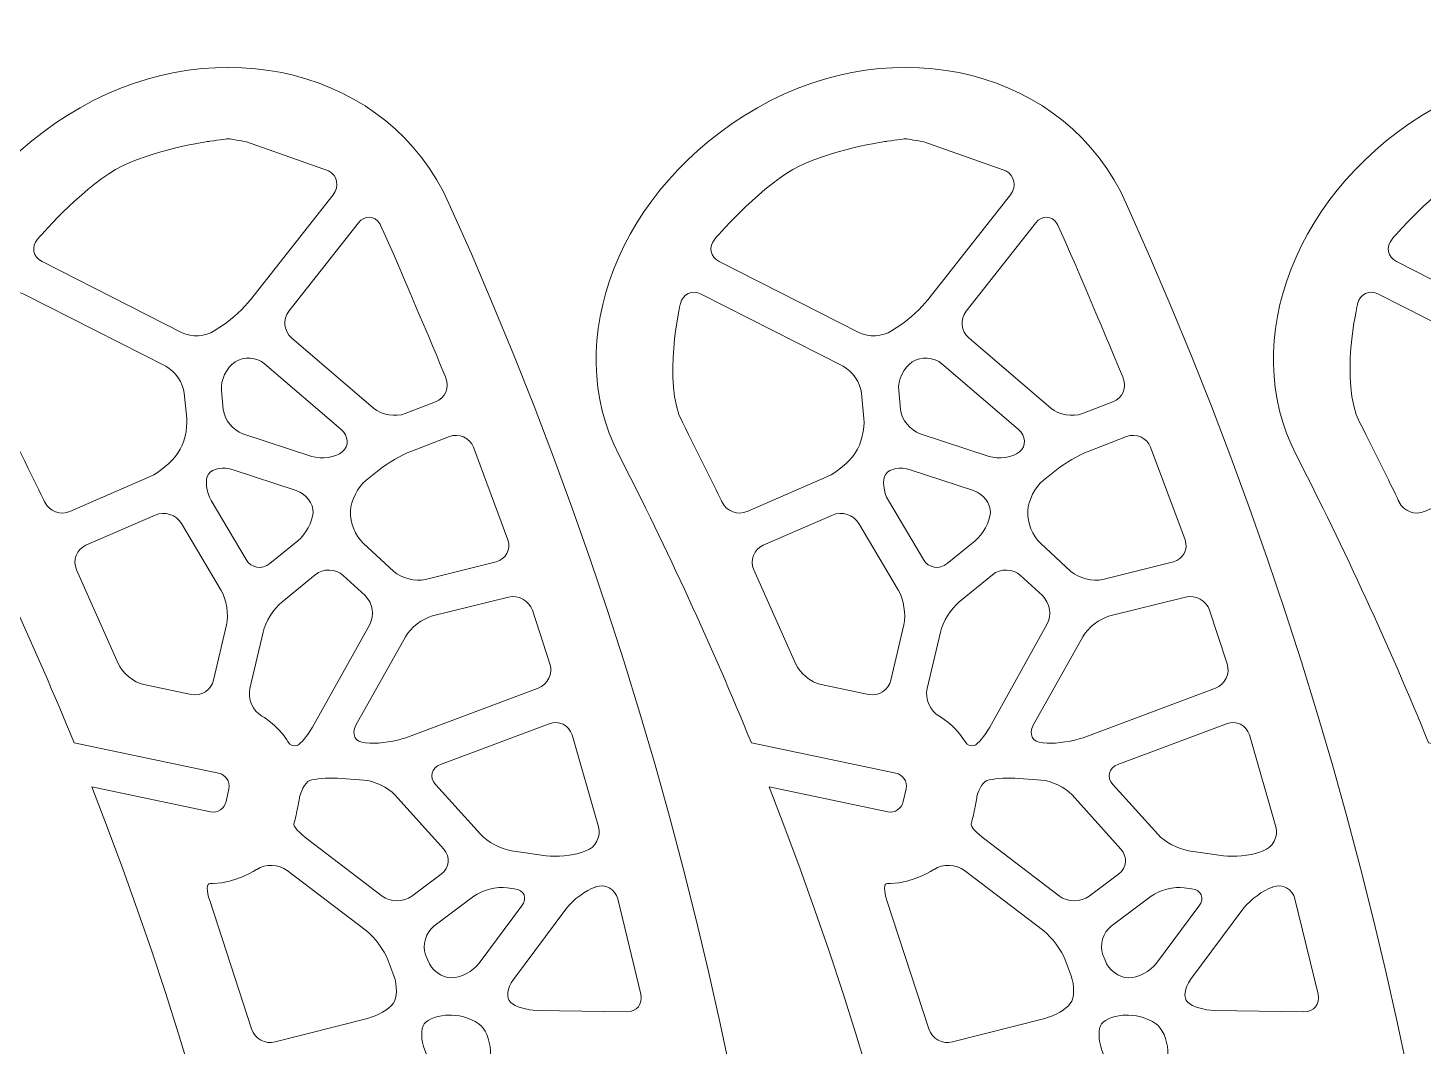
# Model space of a CAD drawing. Header units: inches. Extents: x 8 to 818, y -635 to -10.
# Drawn here: x 290.7 to 396.5, y -87 to -9.8 of the extents above; entities that cross this region are included whole.
import ezdxf

# ---------------------------------------------------------------- set-up
doc = ezdxf.new("R2010")
doc.units = ezdxf.units.IN
doc.header["$MEASUREMENT"] = 0
doc.layers.add('Calque 1', color=7, linetype='Continuous')

# ---------------------------------------------------------------- blocks, each defined once
blk = doc.blocks.new('block 5')
at = {"layer": 'Calque 1', "color": 179, "lineweight": 5, "true_color": 0x262425}
blk.add_open_spline([(550.89, -64), (550.89, -64), (561.84, -66.29), (561.84, -66.29), (562.38, -66.4), (562.73, -66.93), (562.62, -67.48), (562.62, -67.48), (562.41, -68.45), (562.41, -68.45), (562.3, -68.99), (561.77, -69.34), (561.23, -69.23), (561.23, -69.23), (552.23, -67.34), (552.23, -67.34), (604.22, -199.6), (546.04, -353.81), (414.19, -418.55), (414.19, -418.55), (419.09, -419.58), (419.09, -419.58), (419.63, -419.69), (419.98, -420.22), (419.86, -420.76), (419.86, -420.76), (419.66, -421.74), (419.66, -421.74), (419.55, -422.28), (419.02, -422.63), (418.48, -422.51), (418.48, -422.51), (409.74, -420.69), (409.74, -420.69), (406.95, -422), (404.12, -423.28), (401.26, -424.51), (397.33, -426.21), (395.39, -430.67), (396.87, -434.69), (396.87, -434.69), (396.93, -434.84), (396.93, -434.84), (398.46, -439), (403.08, -441.15), (407.23, -439.61), (574, -377.87), (652.86, -186.1), (579.31, -23.11), (574.8, -12.97), (561.9, -9.8), (551.35, -15.85), (551.35, -15.85), (551.35, -15.85), (551.35, -15.85), (540.78, -21.91), (536.4, -33.6), (540.85, -42.17), (544.54, -49.36), (547.89, -56.64), (550.89, -64)], degree=3, knots=[0, 0, 0, 0, 1, 1, 1, 2, 2, 2, 3, 3, 3, 4, 4, 4, 5, 5, 5, 6, 6, 6, 7, 7, 7, 8, 8, 8, 9, 9, 9, 10, 10, 10, 11, 11, 11, 12, 12, 12, 13, 13, 13, 14, 14, 14, 15, 15, 15, 16, 16, 16, 17, 17, 17, 18, 18, 18, 19, 19, 19, 20, 20, 20, 20], dxfattribs=at)
blk = doc.blocks.new('block 6')
at = {"layer": 'Calque 1', "color": 179, "lineweight": 5, "true_color": 0x262425}
blk.add_open_spline([(499.55, -64), (499.55, -64), (510.5, -66.29), (510.5, -66.29), (511.04, -66.4), (511.39, -66.93), (511.28, -67.48), (511.28, -67.48), (511.07, -68.45), (511.07, -68.45), (510.96, -68.99), (510.43, -69.34), (509.89, -69.23), (509.89, -69.23), (500.89, -67.34), (500.89, -67.34), (552.88, -199.6), (494.7, -353.81), (362.85, -418.55), (362.85, -418.55), (367.75, -419.58), (367.75, -419.58), (368.29, -419.69), (368.64, -420.22), (368.52, -420.76), (368.52, -420.76), (368.32, -421.74), (368.32, -421.74), (368.21, -422.28), (367.68, -422.63), (367.14, -422.51), (367.14, -422.51), (358.4, -420.69), (358.4, -420.69), (355.61, -422), (352.78, -423.28), (349.92, -424.51), (345.99, -426.21), (344.05, -430.67), (345.53, -434.69), (345.53, -434.69), (345.59, -434.84), (345.59, -434.84), (347.12, -439), (351.74, -441.15), (355.89, -439.61), (522.66, -377.87), (601.52, -186.1), (527.97, -23.11), (523.46, -12.97), (510.56, -9.8), (500.01, -15.85), (500.01, -15.85), (500.01, -15.85), (500.01, -15.85), (489.44, -21.91), (485.06, -33.6), (489.51, -42.17), (493.2, -49.36), (496.55, -56.64), (499.55, -64)], degree=3, knots=[0, 0, 0, 0, 1, 1, 1, 2, 2, 2, 3, 3, 3, 4, 4, 4, 5, 5, 5, 6, 6, 6, 7, 7, 7, 8, 8, 8, 9, 9, 9, 10, 10, 10, 11, 11, 11, 12, 12, 12, 13, 13, 13, 14, 14, 14, 15, 15, 15, 16, 16, 16, 17, 17, 17, 18, 18, 18, 19, 19, 19, 20, 20, 20, 20], dxfattribs=at)
blk = doc.blocks.new('block 7')
at = {"layer": 'Calque 1', "color": 179, "lineweight": 5, "true_color": 0x262425}
blk.add_open_spline([(448.21, -64), (448.21, -64), (459.16, -66.29), (459.16, -66.29), (459.7, -66.4), (460.05, -66.93), (459.94, -67.48), (459.94, -67.48), (459.73, -68.45), (459.73, -68.45), (459.62, -68.99), (459.09, -69.34), (458.55, -69.23), (458.55, -69.23), (449.55, -67.34), (449.55, -67.34), (501.54, -199.6), (443.36, -353.81), (311.51, -418.55), (311.51, -418.55), (316.41, -419.58), (316.41, -419.58), (316.95, -419.69), (317.3, -420.22), (317.18, -420.76), (317.18, -420.76), (316.98, -421.74), (316.98, -421.74), (316.87, -422.28), (316.34, -422.63), (315.8, -422.51), (315.8, -422.51), (307.06, -420.69), (307.06, -420.69), (304.27, -422), (301.44, -423.28), (298.59, -424.51), (294.65, -426.21), (292.71, -430.67), (294.19, -434.69), (294.19, -434.69), (294.25, -434.84), (294.25, -434.84), (295.78, -439), (300.4, -441.15), (304.55, -439.61), (471.32, -377.87), (550.18, -186.1), (476.63, -23.11), (472.12, -12.97), (459.22, -9.8), (448.67, -15.85), (448.67, -15.85), (448.67, -15.85), (448.67, -15.85), (438.1, -21.91), (433.72, -33.6), (438.17, -42.17), (441.86, -49.36), (445.21, -56.64), (448.21, -64)], degree=3, knots=[0, 0, 0, 0, 1, 1, 1, 2, 2, 2, 3, 3, 3, 4, 4, 4, 5, 5, 5, 6, 6, 6, 7, 7, 7, 8, 8, 8, 9, 9, 9, 10, 10, 10, 11, 11, 11, 12, 12, 12, 13, 13, 13, 14, 14, 14, 15, 15, 15, 16, 16, 16, 17, 17, 17, 18, 18, 18, 19, 19, 19, 20, 20, 20, 20], dxfattribs=at)
blk = doc.blocks.new('block 8')
at = {"layer": 'Calque 1', "color": 179, "lineweight": 5, "true_color": 0x262425}
for points, knots in [([(396.87, -64), (396.87, -64), (407.82, -66.29), (407.82, -66.29), (408.36, -66.4), (408.71, -66.93), (408.6, -67.48), (408.6, -67.48), (408.39, -68.45), (408.39, -68.45), (408.28, -68.99), (407.75, -69.34), (407.21, -69.23), (407.21, -69.23), (398.21, -67.34), (398.21, -67.34), (450.2, -199.6), (392.02, -353.81), (260.17, -418.55), (260.17, -418.55), (265.07, -419.58), (265.07, -419.58), (265.61, -419.69), (265.96, -420.22), (265.85, -420.76), (265.85, -420.76), (265.64, -421.74), (265.64, -421.74), (265.53, -422.28), (265, -422.63), (264.46, -422.51), (264.46, -422.51), (255.72, -420.69), (255.72, -420.69), (252.93, -422), (250.1, -423.28), (247.25, -424.51), (243.31, -426.21), (241.37, -430.67), (242.86, -434.69), (242.86, -434.69), (242.91, -434.84), (242.91, -434.84), (244.44, -439), (249.06, -441.15), (253.21, -439.61), (419.98, -377.87), (498.84, -186.1), (425.29, -23.11), (420.78, -12.97), (407.88, -9.8), (397.33, -15.85), (397.33, -15.85), (397.33, -15.85), (397.33, -15.85), (386.76, -21.91), (382.38, -33.6), (386.83, -42.17), (390.52, -49.36), (393.87, -56.64), (396.87, -64)], [0, 0, 0, 0, 1, 1, 1, 2, 2, 2, 3, 3, 3, 4, 4, 4, 5, 5, 5, 6, 6, 6, 7, 7, 7, 8, 8, 8, 9, 9, 9, 10, 10, 10, 11, 11, 11, 12, 12, 12, 13, 13, 13, 14, 14, 14, 15, 15, 15, 16, 16, 16, 17, 17, 17, 18, 18, 18, 19, 19, 19, 20, 20, 20, 20]), ([(408.56, -18.2), (408.56, -18.2), (409.18, -18.3), (409.95, -18.43), (409.95, -18.43), (416.17, -20.63), (416.17, -20.63), (416.84, -21.02), (417, -21.83), (416.52, -22.44), (416.52, -22.44), (410.25, -30.41), (410.25, -30.41), (409.77, -31.02), (408.85, -31.87), (408.2, -32.3), (408.2, -32.3), (407.49, -32.77), (407.49, -32.77), (406.85, -33.2), (405.75, -33.26), (405.06, -32.91), (405.06, -32.91), (394.44, -27.51), (394.44, -27.51), (393.75, -27.16), (393.6, -26.39), (394.1, -25.8), (394.1, -25.8), (397.25, -22.13), (400.02, -20.54), (402.7, -19.01), (407.16, -18.39), (407.16, -18.39), (407.93, -18.28), (408.56, -18.2), (408.56, -18.2)], [0, 0, 0, 0, 1, 1, 1, 2, 2, 2, 3, 3, 3, 4, 4, 4, 5, 5, 5, 6, 6, 6, 7, 7, 7, 8, 8, 8, 9, 9, 9, 10, 10, 10, 11, 11, 11, 12, 12, 12, 12]), ([(403.83, -35.45), (404.52, -35.8), (405.15, -36.72), (405.22, -37.5), (405.22, -37.5), (405.41, -39.41), (405.41, -39.41), (405.49, -40.18), (405.2, -41.34), (404.77, -41.99), (404.77, -41.99), (404.71, -42.07), (404.71, -42.07), (404.28, -42.71), (403.35, -43.49), (402.64, -43.81), (402.64, -43.81), (396.56, -46.46), (396.56, -46.46), (395.85, -46.77), (394.99, -46.46), (394.65, -45.76), (394.65, -45.76), (392.85, -42.05), (391.64, -39.69), (390.09, -36.7), (391.49, -30.71), (391.49, -30.71), (391.67, -29.95), (392.38, -29.62), (393.07, -29.98), (393.07, -29.98), (403.83, -35.45), (403.83, -35.45)], [0, 0, 0, 0, 1, 1, 1, 2, 2, 2, 3, 3, 3, 4, 4, 4, 5, 5, 5, 6, 6, 6, 7, 7, 7, 8, 8, 8, 9, 9, 9, 10, 10, 10, 11, 11, 11, 11])]:
    blk.add_open_spline(points, degree=3, knots=knots, dxfattribs=at)
blk = doc.blocks.new('block 9')
at = {"layer": 'Calque 1', "color": 179, "lineweight": 5, "true_color": 0x262425}
for points, knots in [([(345.53, -64), (345.53, -64), (356.48, -66.29), (356.48, -66.29), (357.02, -66.4), (357.37, -66.93), (357.26, -67.48), (357.26, -67.48), (357.05, -68.45), (357.05, -68.45), (356.94, -68.99), (356.41, -69.34), (355.87, -69.23), (355.87, -69.23), (346.87, -67.34), (346.87, -67.34), (398.86, -199.6), (340.68, -353.81), (208.83, -418.55), (208.83, -418.55), (213.73, -419.58), (213.73, -419.58), (214.27, -419.69), (214.62, -420.22), (214.51, -420.76), (214.51, -420.76), (214.3, -421.74), (214.3, -421.74), (214.19, -422.28), (213.66, -422.63), (213.12, -422.51), (213.12, -422.51), (204.38, -420.69), (204.38, -420.69), (201.59, -422), (198.77, -423.28), (195.91, -424.51), (191.97, -426.21), (190.03, -430.67), (191.52, -434.69), (191.52, -434.69), (191.57, -434.84), (191.57, -434.84), (193.11, -439), (197.72, -441.15), (201.87, -439.61), (368.64, -377.87), (447.5, -186.1), (373.95, -23.11), (369.44, -12.97), (356.54, -9.8), (345.99, -15.85), (345.99, -15.85), (345.99, -15.85), (345.99, -15.85), (335.42, -21.91), (331.04, -33.6), (335.49, -42.17), (339.18, -49.36), (342.53, -56.64), (345.53, -64)], [0, 0, 0, 0, 1, 1, 1, 2, 2, 2, 3, 3, 3, 4, 4, 4, 5, 5, 5, 6, 6, 6, 7, 7, 7, 8, 8, 8, 9, 9, 9, 10, 10, 10, 11, 11, 11, 12, 12, 12, 13, 13, 13, 14, 14, 14, 15, 15, 15, 16, 16, 16, 17, 17, 17, 18, 18, 18, 19, 19, 19, 20, 20, 20, 20]), ([(357.22, -18.2), (357.22, -18.2), (357.84, -18.3), (358.61, -18.43), (358.61, -18.43), (364.83, -20.63), (364.83, -20.63), (365.5, -21.02), (365.66, -21.83), (365.18, -22.44), (365.18, -22.44), (358.91, -30.41), (358.91, -30.41), (358.43, -31.02), (357.51, -31.87), (356.86, -32.3), (356.86, -32.3), (356.15, -32.77), (356.15, -32.77), (355.51, -33.2), (354.41, -33.26), (353.72, -32.91), (353.72, -32.91), (343.1, -27.51), (343.1, -27.51), (342.41, -27.16), (342.26, -26.39), (342.76, -25.8), (342.76, -25.8), (345.91, -22.13), (348.68, -20.54), (351.36, -19.01), (355.82, -18.39), (355.82, -18.39), (356.59, -18.28), (357.22, -18.2), (357.22, -18.2)], [0, 0, 0, 0, 1, 1, 1, 2, 2, 2, 3, 3, 3, 4, 4, 4, 5, 5, 5, 6, 6, 6, 7, 7, 7, 8, 8, 8, 9, 9, 9, 10, 10, 10, 11, 11, 11, 12, 12, 12, 12]), ([(367.09, -24.58), (367.57, -23.97), (368.3, -24), (368.72, -24.66), (368.72, -24.66), (368.72, -24.67), (369.01, -25.31), (370.82, -29.32), (373.72, -36.34), (373.72, -36.34), (374.01, -37.06), (373.66, -37.87), (372.94, -38.15), (372.94, -38.15), (370.63, -39.04), (370.63, -39.04), (369.9, -39.32), (368.83, -39.14), (368.24, -38.63), (368.24, -38.63), (362.02, -33.3), (362.02, -33.3), (361.43, -32.8), (361.34, -31.88), (361.82, -31.27), (361.82, -31.27), (367.09, -24.58), (367.09, -24.58)], [0, 0, 0, 0, 1, 1, 1, 2, 2, 2, 3, 3, 3, 4, 4, 4, 5, 5, 5, 6, 6, 6, 7, 7, 7, 8, 8, 8, 9, 9, 9, 9]), ([(352.49, -35.45), (353.18, -35.8), (353.81, -36.72), (353.88, -37.5), (353.88, -37.5), (354.07, -39.41), (354.07, -39.41), (354.15, -40.18), (353.86, -41.34), (353.43, -41.99), (353.43, -41.99), (353.37, -42.07), (353.37, -42.07), (352.94, -42.71), (352.01, -43.49), (351.3, -43.81), (351.3, -43.81), (345.22, -46.46), (345.22, -46.46), (344.51, -46.77), (343.65, -46.46), (343.32, -45.76), (343.32, -45.76), (341.51, -42.05), (340.3, -39.69), (338.75, -36.7), (340.15, -30.71), (340.15, -30.71), (340.33, -29.95), (341.04, -29.62), (341.73, -29.98), (341.73, -29.98), (352.49, -35.45), (352.49, -35.45)], [0, 0, 0, 0, 1, 1, 1, 2, 2, 2, 3, 3, 3, 4, 4, 4, 5, 5, 5, 6, 6, 6, 7, 7, 7, 8, 8, 8, 9, 9, 9, 10, 10, 10, 11, 11, 11, 11]), ([(365.76, -40.22), (366.35, -40.73), (366.39, -41.5), (365.86, -41.93), (365.33, -42.37), (364.29, -42.52), (363.55, -42.28), (363.55, -42.28), (358.32, -40.56), (358.32, -40.56), (357.58, -40.32), (356.92, -39.49), (356.84, -38.72), (356.84, -38.72), (356.7, -37.29), (356.7, -37.29), (356.62, -36.52), (357.09, -35.54), (357.73, -35.12), (358.37, -34.69), (359.38, -34.75), (359.97, -35.26), (359.97, -35.26), (365.76, -40.22), (365.76, -40.22)], [0, 0, 0, 0, 1, 1, 1, 2, 2, 2, 3, 3, 3, 4, 4, 4, 5, 5, 5, 6, 6, 6, 7, 7, 7, 8, 8, 8, 8]), ([(373.98, -40.78), (374.7, -40.5), (375.52, -40.86), (375.8, -41.59), (375.8, -41.59), (378.41, -48.6), (378.41, -48.6), (378.67, -49.33), (378.27, -50.08), (377.52, -50.27), (377.52, -50.27), (372.17, -51.61), (372.17, -51.61), (371.42, -51.8), (370.33, -51.52), (369.76, -51), (369.76, -51), (367.44, -48.86), (367.44, -48.86), (366.87, -48.33), (366.43, -47.27), (366.48, -46.49), (366.48, -46.49), (366.48, -46.41), (366.48, -46.41), (366.52, -45.64), (367.05, -44.6), (367.65, -44.11), (367.65, -44.11), (368.66, -43.3), (368.66, -43.3), (369.26, -42.81), (370.34, -42.18), (371.07, -41.9), (371.07, -41.9), (373.98, -40.78), (373.98, -40.78)], [0, 0, 0, 0, 1, 1, 1, 2, 2, 2, 3, 3, 3, 4, 4, 4, 5, 5, 5, 6, 6, 6, 7, 7, 7, 8, 8, 8, 9, 9, 9, 10, 10, 10, 11, 11, 11, 12, 12, 12, 12]), ([(362.37, -44.87), (363.11, -45.11), (363.68, -45.87), (363.65, -46.55), (363.61, -47.23), (363.09, -48.19), (362.49, -48.69), (362.49, -48.69), (360.38, -50.41), (360.38, -50.41), (359.78, -50.9), (358.96, -50.76), (358.57, -50.09), (358.57, -50.09), (355.92, -45.63), (355.92, -45.63), (355.53, -44.96), (355.44, -44.06), (355.72, -43.63), (356.01, -43.2), (356.85, -43.05), (357.58, -43.29), (357.58, -43.29), (362.37, -44.87), (362.37, -44.87)], [0, 0, 0, 0, 1, 1, 1, 2, 2, 2, 3, 3, 3, 4, 4, 4, 5, 5, 5, 6, 6, 6, 7, 7, 7, 8, 8, 8, 8]), ([(356.69, -52.45), (357.08, -53.12), (357.26, -54.29), (357.09, -55.04), (357.09, -55.04), (356.11, -59.24), (356.11, -59.24), (355.94, -60), (355.17, -60.49), (354.41, -60.33), (354.41, -60.33), (350.82, -59.58), (350.82, -59.58), (350.06, -59.42), (349.18, -58.71), (348.88, -57.99), (348.88, -57.99), (345.72, -50.87), (345.72, -50.87), (345.4, -50.16), (345.72, -49.33), (346.43, -49.02), (346.43, -49.02), (351.67, -46.73), (351.67, -46.73), (352.38, -46.41), (353.28, -46.71), (353.68, -47.37), (353.68, -47.37), (356.69, -52.45), (356.69, -52.45)], [0, 0, 0, 0, 1, 1, 1, 2, 2, 2, 3, 3, 3, 4, 4, 4, 5, 5, 5, 6, 6, 6, 7, 7, 7, 8, 8, 8, 9, 9, 9, 10, 10, 10, 10]), ([(367.59, -52.83), (368.16, -53.36), (368.32, -54.34), (367.94, -55.02), (367.94, -55.02), (363.6, -62.8), (363.6, -62.8), (363.22, -63.47), (362.7, -64.1), (362.45, -64.2), (362.2, -64.29), (361.89, -64.18), (361.77, -63.96), (361.77, -63.96), (361.77, -63.96), (361.64, -63.76), (360.89, -62.61), (359.76, -61.97), (359.76, -61.97), (359.09, -61.58), (358.68, -60.65), (358.86, -59.89), (358.86, -59.89), (359.86, -55.6), (359.86, -55.6), (360.03, -54.84), (360.67, -53.82), (361.27, -53.33), (361.27, -53.33), (363.81, -51.25), (363.81, -51.25), (364.41, -50.76), (365.37, -50.79), (365.94, -51.31), (365.94, -51.31), (367.59, -52.83), (367.59, -52.83)], [0, 0, 0, 0, 1, 1, 1, 2, 2, 2, 3, 3, 3, 4, 4, 4, 5, 5, 5, 6, 6, 6, 7, 7, 7, 8, 8, 8, 9, 9, 9, 10, 10, 10, 11, 11, 11, 12, 12, 12, 12]), ([(378.45, -52.95), (379.2, -52.76), (380.02, -53.21), (380.27, -53.94), (380.27, -53.94), (381.6, -58.01), (381.6, -58.01), (381.84, -58.75), (381.44, -59.58), (380.71, -59.85), (380.71, -59.85), (370.68, -63.61), (370.68, -63.61), (369.95, -63.88), (368.72, -64.07), (367.95, -64.02), (367.95, -64.02), (367.62, -64), (367.62, -64), (366.84, -63.95), (366.52, -63.35), (366.9, -62.67), (366.9, -62.67), (370.65, -55.96), (370.65, -55.96), (371.03, -55.28), (371.95, -54.57), (372.71, -54.38), (372.71, -54.38), (378.45, -52.95), (378.45, -52.95)], [0, 0, 0, 0, 1, 1, 1, 2, 2, 2, 3, 3, 3, 4, 4, 4, 5, 5, 5, 6, 6, 6, 7, 7, 7, 8, 8, 8, 9, 9, 9, 10, 10, 10, 10]), ([(381.55, -62.55), (382.28, -62.27), (383.06, -62.66), (383.28, -63.4), (383.28, -63.4), (385.29, -70.37), (385.29, -70.37), (385.49, -71.11), (385.07, -71.93), (384.33, -72.19), (384.33, -72.19), (384.04, -72.29), (384.04, -72.29), (383.31, -72.55), (382.08, -72.67), (381.31, -72.56), (381.31, -72.56), (378.68, -72.18), (378.68, -72.18), (377.91, -72.07), (376.86, -71.51), (376.34, -70.93), (376.34, -70.93), (372.95, -67.18), (372.95, -67.18), (372.43, -66.6), (372.6, -65.91), (373.32, -65.63), (373.32, -65.63), (381.55, -62.55), (381.55, -62.55)], [0, 0, 0, 0, 1, 1, 1, 2, 2, 2, 3, 3, 3, 4, 4, 4, 5, 5, 5, 6, 6, 6, 7, 7, 7, 8, 8, 8, 9, 9, 9, 10, 10, 10, 10]), ([(367.49, -66.82), (368.27, -66.87), (369.33, -67.38), (369.85, -67.95), (369.85, -67.95), (373.55, -72.06), (373.55, -72.06), (374.07, -72.63), (373.99, -73.48), (373.37, -73.95), (373.37, -73.95), (371.13, -75.63), (371.13, -75.63), (370.51, -76.09), (369.49, -76.09), (368.88, -75.62), (368.88, -75.62), (363.22, -71.3), (363.22, -71.3), (362.6, -70.83), (362.14, -70.31), (362.19, -70.15), (362.24, -69.99), (362.4, -69.34), (362.45, -69.07), (362.51, -68.8), (362.59, -68.36), (362.63, -68.1), (362.67, -67.83), (363, -67), (363.39, -66.86), (363.78, -66.72), (364.73, -66.64), (365.5, -66.69), (365.5, -66.69), (367.49, -66.82), (367.49, -66.82)], [0, 0, 0, 0, 1, 1, 1, 2, 2, 2, 3, 3, 3, 4, 4, 4, 5, 5, 5, 6, 6, 6, 7, 7, 7, 8, 8, 8, 9, 9, 9, 10, 10, 10, 11, 11, 11, 12, 12, 12, 12]), ([(367.69, -78.26), (368.31, -78.74), (369.04, -79.72), (369.31, -80.44), (369.31, -80.44), (369.77, -81.67), (369.77, -81.67), (370.05, -82.39), (370.02, -83.34), (369.71, -83.77), (369.39, -84.19), (368.53, -84.7), (367.77, -84.89), (367.77, -84.89), (360.78, -86.68), (360.78, -86.68), (360.02, -86.87), (359.22, -86.43), (358.99, -85.69), (358.99, -85.69), (355.81, -75.96), (355.81, -75.96), (355.56, -75.22), (355.57, -74.64), (355.84, -74.66), (355.84, -74.66), (355.84, -74.66), (356.08, -74.66), (357.76, -74.66), (359.38, -73.59), (359.38, -73.59), (360.03, -73.17), (361.07, -73.2), (361.68, -73.67), (361.68, -73.67), (367.69, -78.26), (367.69, -78.26)], [0, 0, 0, 0, 1, 1, 1, 2, 2, 2, 3, 3, 3, 4, 4, 4, 5, 5, 5, 6, 6, 6, 7, 7, 7, 8, 8, 8, 9, 9, 9, 10, 10, 10, 11, 11, 11, 12, 12, 12, 12]), ([(378.9, -75.06), (379.67, -75.17), (379.92, -75.77), (379.45, -76.39), (379.45, -76.39), (376.24, -80.7), (376.24, -80.7), (375.78, -81.32), (374.82, -81.82), (374.12, -81.82), (373.41, -81.81), (372.61, -81.21), (372.34, -80.48), (372.34, -80.48), (372.18, -80.06), (372.18, -80.06), (371.91, -79.33), (372.19, -78.36), (372.81, -77.89), (372.81, -77.89), (375.83, -75.63), (375.83, -75.63), (376.45, -75.17), (377.59, -74.87), (378.35, -74.98), (378.35, -74.98), (378.9, -75.06), (378.9, -75.06)], [0, 0, 0, 0, 1, 1, 1, 2, 2, 2, 3, 3, 3, 4, 4, 4, 5, 5, 5, 6, 6, 6, 7, 7, 7, 8, 8, 8, 9, 9, 9, 9]), ([(385.06, -74.92), (385.79, -74.67), (386.55, -75.08), (386.74, -75.83), (386.74, -75.83), (388.49, -83.05), (388.49, -83.05), (388.67, -83.81), (388.18, -84.41), (387.4, -84.4), (387.4, -84.4), (380.64, -84.29), (380.64, -84.29), (379.86, -84.27), (378.95, -84), (378.61, -83.67), (378.26, -83.35), (378.36, -82.58), (378.83, -81.95), (378.83, -81.95), (382.87, -76.52), (382.87, -76.52), (383.34, -75.9), (384.32, -75.18), (385.05, -74.93), (385.05, -74.93), (385.06, -74.92), (385.06, -74.92)], [0, 0, 0, 0, 1, 1, 1, 2, 2, 2, 3, 3, 3, 4, 4, 4, 5, 5, 5, 6, 6, 6, 7, 7, 7, 8, 8, 8, 9, 9, 9, 9]), ([(374.12, -84.64), (374.9, -84.65), (375.91, -85.01), (376.37, -85.44), (376.82, -85.87), (377.15, -86.86), (377.09, -87.63), (377.09, -87.63), (376.67, -92.9), (376.67, -92.9), (376.61, -93.68), (376.21, -94.33), (375.77, -94.35), (375.34, -94.38), (374.74, -93.81), (374.45, -93.09), (374.45, -93.09), (372.11, -87.29), (372.11, -87.29), (371.82, -86.57), (371.81, -85.67), (372.08, -85.3), (372.35, -84.93), (373.21, -84.63), (373.98, -84.64), (373.98, -84.64), (374.12, -84.64), (374.12, -84.64)], [0, 0, 0, 0, 1, 1, 1, 2, 2, 2, 3, 3, 3, 4, 4, 4, 5, 5, 5, 6, 6, 6, 7, 7, 7, 8, 8, 8, 9, 9, 9, 9])]:
    blk.add_open_spline(points, degree=3, knots=knots, dxfattribs=at)
blk = doc.blocks.new('block 10')
at = {"layer": 'Calque 1', "color": 179, "lineweight": 5, "true_color": 0x262425}
for points, knots in [([(294.19, -64), (294.19, -64), (305.14, -66.29), (305.14, -66.29), (305.68, -66.4), (306.03, -66.93), (305.92, -67.48), (305.92, -67.48), (305.71, -68.45), (305.71, -68.45), (305.6, -68.99), (305.07, -69.34), (304.53, -69.23), (304.53, -69.23), (295.53, -67.34), (295.53, -67.34), (347.52, -199.6), (289.34, -353.81), (157.49, -418.55), (157.49, -418.55), (162.39, -419.58), (162.39, -419.58), (162.93, -419.69), (163.28, -420.22), (163.17, -420.76), (163.17, -420.76), (162.96, -421.74), (162.96, -421.74), (162.85, -422.28), (162.32, -422.63), (161.78, -422.51), (161.78, -422.51), (153.04, -420.69), (153.04, -420.69), (150.25, -422), (147.43, -423.28), (144.57, -424.51), (140.63, -426.21), (138.69, -430.67), (140.18, -434.69), (140.18, -434.69), (140.23, -434.84), (140.23, -434.84), (141.77, -439), (146.38, -441.15), (150.53, -439.61), (317.3, -377.87), (396.16, -186.1), (322.61, -23.11), (318.1, -12.97), (305.2, -9.8), (294.65, -15.85), (294.65, -15.85), (294.65, -15.85), (294.65, -15.85), (284.08, -21.91), (279.7, -33.6), (284.15, -42.17), (287.85, -49.36), (291.19, -56.64), (294.19, -64)], [0, 0, 0, 0, 1, 1, 1, 2, 2, 2, 3, 3, 3, 4, 4, 4, 5, 5, 5, 6, 6, 6, 7, 7, 7, 8, 8, 8, 9, 9, 9, 10, 10, 10, 11, 11, 11, 12, 12, 12, 13, 13, 13, 14, 14, 14, 15, 15, 15, 16, 16, 16, 17, 17, 17, 18, 18, 18, 19, 19, 19, 20, 20, 20, 20]), ([(305.88, -18.2), (305.88, -18.2), (306.5, -18.3), (307.27, -18.43), (307.27, -18.43), (313.49, -20.63), (313.49, -20.63), (314.16, -21.02), (314.32, -21.83), (313.84, -22.44), (313.84, -22.44), (307.57, -30.41), (307.57, -30.41), (307.09, -31.02), (306.17, -31.87), (305.52, -32.3), (305.52, -32.3), (304.81, -32.77), (304.81, -32.77), (304.17, -33.2), (303.07, -33.26), (302.38, -32.91), (302.38, -32.91), (291.76, -27.51), (291.76, -27.51), (291.07, -27.16), (290.92, -26.39), (291.43, -25.8), (291.43, -25.8), (294.57, -22.13), (297.34, -20.54), (300.02, -19.01), (304.48, -18.39), (304.48, -18.39), (305.25, -18.28), (305.88, -18.2), (305.88, -18.2)], [0, 0, 0, 0, 1, 1, 1, 2, 2, 2, 3, 3, 3, 4, 4, 4, 5, 5, 5, 6, 6, 6, 7, 7, 7, 8, 8, 8, 9, 9, 9, 10, 10, 10, 11, 11, 11, 12, 12, 12, 12]), ([(315.75, -24.58), (316.23, -23.97), (316.96, -24), (317.38, -24.66), (317.38, -24.66), (317.38, -24.67), (317.67, -25.31), (319.48, -29.32), (322.38, -36.34), (322.38, -36.34), (322.67, -37.06), (322.32, -37.87), (321.6, -38.15), (321.6, -38.15), (319.29, -39.04), (319.29, -39.04), (318.56, -39.32), (317.49, -39.14), (316.9, -38.63), (316.9, -38.63), (310.68, -33.3), (310.68, -33.3), (310.09, -32.8), (310, -31.88), (310.48, -31.27), (310.48, -31.27), (315.75, -24.58), (315.75, -24.58)], [0, 0, 0, 0, 1, 1, 1, 2, 2, 2, 3, 3, 3, 4, 4, 4, 5, 5, 5, 6, 6, 6, 7, 7, 7, 8, 8, 8, 9, 9, 9, 9]), ([(301.15, -35.45), (301.84, -35.8), (302.47, -36.72), (302.54, -37.5), (302.54, -37.5), (302.73, -39.41), (302.73, -39.41), (302.81, -40.18), (302.52, -41.34), (302.09, -41.99), (302.09, -41.99), (302.04, -42.07), (302.04, -42.07), (301.6, -42.71), (300.67, -43.49), (299.96, -43.81), (299.96, -43.81), (293.88, -46.46), (293.88, -46.46), (293.17, -46.77), (292.31, -46.46), (291.98, -45.76), (291.98, -45.76), (290.17, -42.05), (288.96, -39.69), (287.41, -36.7), (288.81, -30.71), (288.81, -30.71), (288.99, -29.95), (289.7, -29.62), (290.39, -29.98), (290.39, -29.98), (301.15, -35.45), (301.15, -35.45)], [0, 0, 0, 0, 1, 1, 1, 2, 2, 2, 3, 3, 3, 4, 4, 4, 5, 5, 5, 6, 6, 6, 7, 7, 7, 8, 8, 8, 9, 9, 9, 10, 10, 10, 11, 11, 11, 11]), ([(314.42, -40.22), (315.01, -40.73), (315.06, -41.5), (314.52, -41.93), (313.99, -42.37), (312.95, -42.52), (312.21, -42.28), (312.21, -42.28), (306.98, -40.56), (306.98, -40.56), (306.24, -40.32), (305.58, -39.49), (305.5, -38.72), (305.5, -38.72), (305.36, -37.29), (305.36, -37.29), (305.28, -36.52), (305.75, -35.54), (306.39, -35.12), (307.03, -34.69), (308.04, -34.75), (308.63, -35.26), (308.63, -35.26), (314.42, -40.22), (314.42, -40.22)], [0, 0, 0, 0, 1, 1, 1, 2, 2, 2, 3, 3, 3, 4, 4, 4, 5, 5, 5, 6, 6, 6, 7, 7, 7, 8, 8, 8, 8]), ([(322.64, -40.78), (323.36, -40.5), (324.18, -40.86), (324.46, -41.59), (324.46, -41.59), (327.07, -48.6), (327.07, -48.6), (327.33, -49.33), (326.93, -50.08), (326.18, -50.27), (326.18, -50.27), (320.83, -51.61), (320.83, -51.61), (320.08, -51.8), (318.99, -51.52), (318.42, -51), (318.42, -51), (316.1, -48.86), (316.1, -48.86), (315.53, -48.33), (315.09, -47.27), (315.14, -46.49), (315.14, -46.49), (315.14, -46.41), (315.14, -46.41), (315.18, -45.64), (315.71, -44.6), (316.31, -44.11), (316.31, -44.11), (317.32, -43.3), (317.32, -43.3), (317.92, -42.81), (319, -42.18), (319.73, -41.9), (319.73, -41.9), (322.64, -40.78), (322.64, -40.78)], [0, 0, 0, 0, 1, 1, 1, 2, 2, 2, 3, 3, 3, 4, 4, 4, 5, 5, 5, 6, 6, 6, 7, 7, 7, 8, 8, 8, 9, 9, 9, 10, 10, 10, 11, 11, 11, 12, 12, 12, 12]), ([(311.03, -44.87), (311.77, -45.11), (312.34, -45.87), (312.31, -46.55), (312.27, -47.23), (311.75, -48.19), (311.15, -48.69), (311.15, -48.69), (309.04, -50.41), (309.04, -50.41), (308.44, -50.9), (307.62, -50.76), (307.23, -50.09), (307.23, -50.09), (304.58, -45.63), (304.58, -45.63), (304.19, -44.96), (304.1, -44.06), (304.38, -43.63), (304.67, -43.2), (305.51, -43.05), (306.24, -43.29), (306.24, -43.29), (311.03, -44.87), (311.03, -44.87)], [0, 0, 0, 0, 1, 1, 1, 2, 2, 2, 3, 3, 3, 4, 4, 4, 5, 5, 5, 6, 6, 6, 7, 7, 7, 8, 8, 8, 8]), ([(305.35, -52.45), (305.74, -53.12), (305.92, -54.29), (305.75, -55.04), (305.75, -55.04), (304.77, -59.24), (304.77, -59.24), (304.6, -60), (303.83, -60.49), (303.07, -60.33), (303.07, -60.33), (299.48, -59.58), (299.48, -59.58), (298.72, -59.42), (297.84, -58.71), (297.54, -57.99), (297.54, -57.99), (294.38, -50.87), (294.38, -50.87), (294.06, -50.16), (294.38, -49.33), (295.09, -49.02), (295.09, -49.02), (300.33, -46.73), (300.33, -46.73), (301.04, -46.41), (301.94, -46.71), (302.34, -47.37), (302.34, -47.37), (305.35, -52.45), (305.35, -52.45)], [0, 0, 0, 0, 1, 1, 1, 2, 2, 2, 3, 3, 3, 4, 4, 4, 5, 5, 5, 6, 6, 6, 7, 7, 7, 8, 8, 8, 9, 9, 9, 10, 10, 10, 10]), ([(316.25, -52.83), (316.82, -53.36), (316.98, -54.34), (316.6, -55.02), (316.6, -55.02), (312.26, -62.8), (312.26, -62.8), (311.88, -63.47), (311.36, -64.1), (311.11, -64.2), (310.86, -64.29), (310.55, -64.18), (310.43, -63.96), (310.43, -63.96), (310.43, -63.96), (310.31, -63.76), (309.55, -62.61), (308.43, -61.97), (308.43, -61.97), (307.75, -61.58), (307.34, -60.65), (307.52, -59.89), (307.52, -59.89), (308.52, -55.6), (308.52, -55.6), (308.69, -54.84), (309.33, -53.82), (309.93, -53.33), (309.93, -53.33), (312.47, -51.25), (312.47, -51.25), (313.07, -50.76), (314.03, -50.79), (314.6, -51.31), (314.6, -51.31), (316.25, -52.83), (316.25, -52.83)], [0, 0, 0, 0, 1, 1, 1, 2, 2, 2, 3, 3, 3, 4, 4, 4, 5, 5, 5, 6, 6, 6, 7, 7, 7, 8, 8, 8, 9, 9, 9, 10, 10, 10, 11, 11, 11, 12, 12, 12, 12]), ([(327.11, -52.95), (327.86, -52.76), (328.68, -53.21), (328.93, -53.94), (328.93, -53.94), (330.26, -58.01), (330.26, -58.01), (330.5, -58.75), (330.1, -59.58), (329.37, -59.85), (329.37, -59.85), (319.34, -63.61), (319.34, -63.61), (318.61, -63.88), (317.38, -64.07), (316.61, -64.02), (316.61, -64.02), (316.28, -64), (316.28, -64), (315.5, -63.95), (315.18, -63.35), (315.56, -62.67), (315.56, -62.67), (319.31, -55.96), (319.31, -55.96), (319.69, -55.28), (320.62, -54.57), (321.37, -54.38), (321.37, -54.38), (327.11, -52.95), (327.11, -52.95)], [0, 0, 0, 0, 1, 1, 1, 2, 2, 2, 3, 3, 3, 4, 4, 4, 5, 5, 5, 6, 6, 6, 7, 7, 7, 8, 8, 8, 9, 9, 9, 10, 10, 10, 10]), ([(330.21, -62.55), (330.94, -62.27), (331.72, -62.66), (331.94, -63.4), (331.94, -63.4), (333.95, -70.37), (333.95, -70.37), (334.15, -71.11), (333.73, -71.93), (332.99, -72.19), (332.99, -72.19), (332.7, -72.29), (332.7, -72.29), (331.97, -72.55), (330.74, -72.67), (329.97, -72.56), (329.97, -72.56), (327.34, -72.18), (327.34, -72.18), (326.57, -72.07), (325.52, -71.51), (325, -70.93), (325, -70.93), (321.61, -67.18), (321.61, -67.18), (321.09, -66.6), (321.26, -65.91), (321.98, -65.63), (321.98, -65.63), (330.21, -62.55), (330.21, -62.55)], [0, 0, 0, 0, 1, 1, 1, 2, 2, 2, 3, 3, 3, 4, 4, 4, 5, 5, 5, 6, 6, 6, 7, 7, 7, 8, 8, 8, 9, 9, 9, 10, 10, 10, 10]), ([(316.15, -66.82), (316.93, -66.87), (317.99, -67.38), (318.51, -67.95), (318.51, -67.95), (322.21, -72.06), (322.21, -72.06), (322.73, -72.63), (322.65, -73.48), (322.03, -73.95), (322.03, -73.95), (319.79, -75.63), (319.79, -75.63), (319.17, -76.09), (318.15, -76.09), (317.54, -75.62), (317.54, -75.62), (311.88, -71.3), (311.88, -71.3), (311.26, -70.83), (310.8, -70.31), (310.85, -70.15), (310.9, -69.99), (311.06, -69.34), (311.11, -69.07), (311.17, -68.8), (311.25, -68.36), (311.29, -68.1), (311.33, -67.83), (311.66, -67), (312.05, -66.86), (312.44, -66.72), (313.39, -66.64), (314.16, -66.69), (314.16, -66.69), (316.15, -66.82), (316.15, -66.82)], [0, 0, 0, 0, 1, 1, 1, 2, 2, 2, 3, 3, 3, 4, 4, 4, 5, 5, 5, 6, 6, 6, 7, 7, 7, 8, 8, 8, 9, 9, 9, 10, 10, 10, 11, 11, 11, 12, 12, 12, 12]), ([(316.35, -78.26), (316.97, -78.74), (317.7, -79.72), (317.97, -80.44), (317.97, -80.44), (318.43, -81.67), (318.43, -81.67), (318.71, -82.39), (318.68, -83.34), (318.37, -83.77), (318.06, -84.19), (317.19, -84.7), (316.43, -84.89), (316.43, -84.89), (309.44, -86.68), (309.44, -86.68), (308.68, -86.87), (307.88, -86.43), (307.65, -85.69), (307.65, -85.69), (304.47, -75.96), (304.47, -75.96), (304.22, -75.22), (304.23, -74.64), (304.5, -74.66), (304.5, -74.66), (304.5, -74.66), (304.74, -74.66), (306.42, -74.66), (308.04, -73.59), (308.04, -73.59), (308.69, -73.17), (309.73, -73.2), (310.34, -73.67), (310.34, -73.67), (316.35, -78.26), (316.35, -78.26)], [0, 0, 0, 0, 1, 1, 1, 2, 2, 2, 3, 3, 3, 4, 4, 4, 5, 5, 5, 6, 6, 6, 7, 7, 7, 8, 8, 8, 9, 9, 9, 10, 10, 10, 11, 11, 11, 12, 12, 12, 12]), ([(327.56, -75.06), (328.33, -75.17), (328.58, -75.77), (328.11, -76.39), (328.11, -76.39), (324.9, -80.7), (324.9, -80.7), (324.44, -81.32), (323.48, -81.82), (322.78, -81.82), (322.07, -81.81), (321.27, -81.21), (321, -80.48), (321, -80.48), (320.84, -80.06), (320.84, -80.06), (320.57, -79.33), (320.85, -78.36), (321.47, -77.89), (321.47, -77.89), (324.49, -75.63), (324.49, -75.63), (325.11, -75.17), (326.25, -74.87), (327.01, -74.98), (327.01, -74.98), (327.56, -75.06), (327.56, -75.06)], [0, 0, 0, 0, 1, 1, 1, 2, 2, 2, 3, 3, 3, 4, 4, 4, 5, 5, 5, 6, 6, 6, 7, 7, 7, 8, 8, 8, 9, 9, 9, 9]), ([(333.72, -74.92), (334.45, -74.67), (335.21, -75.08), (335.4, -75.83), (335.4, -75.83), (337.15, -83.05), (337.15, -83.05), (337.33, -83.81), (336.84, -84.41), (336.06, -84.4), (336.06, -84.4), (329.3, -84.29), (329.3, -84.29), (328.52, -84.27), (327.61, -84), (327.27, -83.67), (326.93, -83.35), (327.02, -82.58), (327.49, -81.95), (327.49, -81.95), (331.54, -76.52), (331.54, -76.52), (332, -75.9), (332.98, -75.18), (333.71, -74.93), (333.71, -74.93), (333.72, -74.92), (333.72, -74.92)], [0, 0, 0, 0, 1, 1, 1, 2, 2, 2, 3, 3, 3, 4, 4, 4, 5, 5, 5, 6, 6, 6, 7, 7, 7, 8, 8, 8, 9, 9, 9, 9]), ([(322.79, -84.64), (323.56, -84.65), (324.57, -85.01), (325.03, -85.44), (325.48, -85.87), (325.81, -86.86), (325.75, -87.63), (325.75, -87.63), (325.34, -92.9), (325.34, -92.9), (325.27, -93.68), (324.87, -94.33), (324.43, -94.35), (324, -94.38), (323.4, -93.81), (323.11, -93.09), (323.11, -93.09), (320.77, -87.29), (320.77, -87.29), (320.48, -86.57), (320.47, -85.67), (320.74, -85.3), (321.01, -84.93), (321.87, -84.63), (322.64, -84.64), (322.64, -84.64), (322.79, -84.64), (322.79, -84.64)], [0, 0, 0, 0, 1, 1, 1, 2, 2, 2, 3, 3, 3, 4, 4, 4, 5, 5, 5, 6, 6, 6, 7, 7, 7, 8, 8, 8, 9, 9, 9, 9])]:
    blk.add_open_spline(points, degree=3, knots=knots, dxfattribs=at)
blk = doc.blocks.new('block 11')
at = {"layer": 'Calque 1', "color": 179, "lineweight": 5, "true_color": 0x262425}
blk.add_open_spline([(287.02, -191.05), (287.02, -191.05), (290.92, -191.79), (290.92, -191.79), (291.47, -191.9), (292, -191.53), (292.1, -190.98), (293.99, -180.11), (294.59, -169.29), (294.01, -158.7), (293.98, -158.15), (293.5, -157.72), (292.94, -157.76), (292.94, -157.76), (288.94, -158.05), (288.94, -158.05), (288.39, -158.09), (287.91, -157.68), (287.87, -157.13), (287.87, -157.13), (287.8, -156.13), (287.8, -156.13), (287.76, -155.58), (288.17, -155.1), (288.73, -155.06), (288.73, -155.06), (292.72, -154.77), (292.72, -154.77), (293.28, -154.73), (293.7, -154.24), (293.65, -153.68), (292.67, -142.8), (290.45, -132.18), (287.1, -122.01), (286.93, -121.48), (286.35, -121.2), (285.82, -121.38), (285.82, -121.38), (282.05, -122.69), (282.05, -122.69), (281.52, -122.87), (280.96, -122.6), (280.77, -122.07), (280.77, -122.07), (280.45, -121.13), (280.45, -121.13), (280.26, -120.61), (280.54, -120.04), (281.06, -119.86), (281.06, -119.86), (284.84, -118.55), (284.84, -118.55), (285.36, -118.36), (285.64, -117.78), (285.45, -117.25), (281.7, -107.08), (276.82, -97.39), (270.92, -88.37), (270.62, -87.9), (269.98, -87.77), (269.52, -88.09), (269.52, -88.09), (266.23, -90.32), (266.23, -90.32), (265.78, -90.63), (265.15, -90.51), (264.84, -90.05), (264.84, -90.05), (264.28, -89.23), (264.28, -89.23), (263.97, -88.77), (264.09, -88.15), (264.55, -87.84), (264.55, -87.84), (267.84, -85.61), (267.84, -85.61), (268.3, -85.29), (268.42, -84.66), (268.1, -84.2), (261.89, -75.39), (254.69, -67.27), (246.62, -60.03), (246.2, -59.66), (245.56, -59.7), (245.19, -60.12), (245.19, -60.12), (242.58, -63.14), (242.58, -63.14), (242.22, -63.56), (241.59, -63.61), (241.17, -63.25), (241.17, -63.25), (240.41, -62.59), (240.41, -62.59), (239.99, -62.23), (239.95, -61.6), (240.31, -61.18), (240.31, -61.18), (242.93, -58.16), (242.93, -58.16), (243.29, -57.74), (243.24, -57.09), (242.81, -56.73), (234.59, -49.87), (225.55, -43.88), (215.8, -38.95), (215.3, -38.7), (214.69, -38.91), (214.45, -39.41), (214.45, -39.41), (212.7, -43.02), (212.7, -43.02), (212.46, -43.51), (211.86, -43.72), (211.36, -43.48), (211.36, -43.48), (210.46, -43.05), (210.46, -43.05), (209.97, -42.8), (209.76, -42.21), (210, -41.71), (210, -41.71), (211.75, -38.1), (211.75, -38.1), (211.99, -37.6), (211.77, -36.99), (211.27, -36.76), (201.64, -32.31), (191.37, -28.88), (180.56, -26.61), (180.02, -26.5), (179.48, -26.86), (179.37, -27.41), (179.37, -27.41), (178.63, -31.31), (178.63, -31.31), (178.52, -31.85), (178, -32.21), (177.46, -32.1), (177.46, -32.1), (176.47, -31.92), (176.47, -31.92), (175.93, -31.81), (175.58, -31.29), (175.68, -30.75), (175.68, -30.75), (176.43, -26.84), (176.43, -26.84), (176.53, -26.29), (176.17, -25.76), (175.62, -25.67), (164.74, -23.78), (153.93, -23.17), (143.34, -23.75), (142.78, -23.78), (142.35, -24.26), (142.4, -24.82), (142.4, -24.82), (142.69, -28.82), (142.69, -28.82), (142.73, -29.37), (142.31, -29.85), (141.76, -29.89), (141.76, -29.89), (140.76, -29.96), (140.76, -29.96), (140.21, -30), (139.73, -29.59), (139.69, -29.04), (139.69, -29.04), (139.4, -25.04), (139.4, -25.04), (139.36, -24.48), (138.87, -24.06), (138.32, -24.11), (127.43, -25.09), (116.82, -27.31), (106.64, -30.66), (106.11, -30.83), (105.83, -31.41), (106.01, -31.94), (106.01, -31.94), (107.32, -35.72), (107.32, -35.72), (107.51, -36.24), (107.23, -36.81), (106.71, -36.99), (106.71, -36.99), (105.76, -37.32), (105.76, -37.32), (105.24, -37.5), (104.67, -37.22), (104.49, -36.7), (104.49, -36.7), (103.18, -32.93), (103.18, -32.93), (103, -32.4), (102.41, -32.12), (101.89, -32.31), (91.72, -36.06), (82.03, -40.94), (73, -46.84), (72.53, -47.15), (72.41, -47.78), (72.72, -48.24), (72.72, -48.24), (74.95, -51.53), (74.95, -51.53), (75.26, -51.99), (75.14, -52.61), (74.69, -52.92), (74.69, -52.92), (73.86, -53.48), (73.86, -53.48), (73.4, -53.79), (72.78, -53.67), (72.47, -53.21), (72.47, -53.21), (70.24, -49.93), (70.24, -49.93), (69.93, -49.46), (69.29, -49.34), (68.84, -49.67), (60.02, -55.87), (51.9, -63.07), (44.66, -71.14), (44.29, -71.56), (44.33, -72.2), (44.76, -72.57), (44.76, -72.57), (47.78, -75.18), (47.78, -75.18), (48.2, -75.54), (48.24, -76.18), (47.88, -76.59), (47.88, -76.59), (47.23, -77.35), (47.23, -77.35), (46.87, -77.77), (46.23, -77.81), (45.82, -77.45), (45.82, -77.45), (42.79, -74.84), (42.79, -74.84), (42.37, -74.47), (41.73, -74.52), (41.37, -74.95), (34.5, -83.17), (28.51, -92.21), (23.58, -101.96), (23.33, -102.46), (23.54, -103.07), (24.04, -103.32), (24.04, -103.32), (27.65, -105.06), (27.65, -105.06), (28.15, -105.3), (28.36, -105.9), (28.12, -106.4), (28.12, -106.4), (27.68, -107.3), (27.68, -107.3), (27.44, -107.8), (26.84, -108), (26.34, -107.76), (26.34, -107.76), (22.74, -106.02), (22.74, -106.02), (22.23, -105.77), (21.62, -105.99), (21.39, -106.5), (16.94, -116.12), (13.51, -126.39), (11.25, -137.2), (11.13, -137.75), (11.49, -138.28), (12.04, -138.39), (12.04, -138.39), (15.94, -139.14), (15.94, -139.14), (16.49, -139.24), (16.84, -139.76), (16.74, -140.31), (16.74, -140.31), (16.55, -141.29), (16.55, -141.29), (16.45, -141.83), (15.92, -142.19), (15.38, -142.08), (15.38, -142.08), (11.48, -141.33), (11.48, -141.33), (10.93, -141.23), (10.4, -141.59), (10.3, -142.15), (8.41, -153.02), (7.81, -163.84), (8.38, -174.43), (8.41, -174.98), (8.9, -175.41), (9.46, -175.37), (9.46, -175.37), (13.45, -175.08), (13.45, -175.08), (14, -175.04), (14.48, -175.45), (14.52, -176), (14.52, -176), (14.59, -177), (14.59, -177), (14.63, -177.55), (14.22, -178.03), (13.67, -178.07), (13.67, -178.07), (9.67, -178.36), (9.67, -178.36), (9.11, -178.4), (8.69, -178.89), (8.74, -179.45), (9.72, -190.33), (11.95, -200.94), (15.29, -211.12), (15.47, -211.65), (16.04, -211.93), (16.57, -211.75), (16.57, -211.75), (20.35, -210.44), (20.35, -210.44), (20.87, -210.26), (21.44, -210.53), (21.62, -211.05), (21.62, -211.05), (21.95, -212), (21.95, -212), (22.13, -212.52), (21.86, -213.09), (21.33, -213.27), (21.33, -213.27), (17.56, -214.58), (17.56, -214.58), (17.03, -214.77), (16.75, -215.35), (16.95, -215.87), (20.69, -226.05), (25.58, -235.74), (31.47, -244.76), (31.78, -245.23), (32.41, -245.35), (32.87, -245.04), (32.87, -245.04), (36.16, -242.81), (36.16, -242.81), (36.62, -242.5), (37.24, -242.62), (37.55, -243.07), (37.55, -243.07), (38.11, -243.9), (38.11, -243.9), (38.42, -244.36), (38.3, -244.98), (37.85, -245.29), (37.85, -245.29), (34.56, -247.52), (34.56, -247.52), (34.1, -247.84), (33.98, -248.47), (34.3, -248.93), (40.51, -257.74), (47.71, -265.86), (55.78, -273.1), (56.19, -273.47), (56.84, -273.43), (57.2, -273.01), (57.2, -273.01), (59.82, -269.98), (59.82, -269.98), (60.18, -269.57), (60.81, -269.52), (61.23, -269.88), (61.23, -269.88), (61.98, -270.54), (61.98, -270.54), (62.4, -270.9), (62.45, -271.53), (62.09, -271.95), (62.09, -271.95), (59.47, -274.97), (59.47, -274.97), (59.11, -275.39), (59.15, -276.04), (59.58, -276.39), (67.8, -283.26), (76.85, -289.25), (86.6, -294.18), (87.1, -294.43), (87.71, -294.22), (87.95, -293.72), (87.95, -293.72), (89.7, -290.11), (89.7, -290.11), (89.94, -289.61), (90.54, -289.41), (91.03, -289.65), (91.03, -289.65), (91.93, -290.08), (91.93, -290.08), (92.43, -290.32), (92.64, -290.92), (92.4, -291.42), (92.4, -291.42), (90.65, -295.03), (90.65, -295.03), (90.41, -295.53), (90.62, -296.14), (91.13, -296.37), (100.76, -300.82), (111.03, -304.25), (121.83, -306.52), (122.38, -306.63), (122.92, -306.27), (123.02, -305.72), (123.02, -305.72), (123.77, -301.82), (123.77, -301.82), (123.87, -301.28), (124.4, -300.92), (124.94, -301.03), (124.94, -301.03), (125.92, -301.21), (125.92, -301.21), (126.46, -301.32), (126.82, -301.84), (126.72, -302.38), (126.72, -302.38), (125.97, -306.29), (125.97, -306.29), (125.86, -306.83), (126.23, -307.37), (126.78, -307.46), (137.66, -309.35), (148.47, -309.96), (159.06, -309.38), (159.62, -309.35), (160.04, -308.86), (160, -308.31), (160, -308.31), (159.71, -304.31), (159.71, -304.31), (159.67, -303.76), (160.08, -303.28), (160.63, -303.24), (160.63, -303.24), (161.63, -303.17), (161.63, -303.17), (162.18, -303.13), (162.66, -303.54), (162.7, -304.09), (162.7, -304.09), (162.99, -308.09), (162.99, -308.09), (163.03, -308.65), (163.52, -309.07), (164.08, -309.02), (174.96, -308.04), (185.58, -305.82), (195.75, -302.47), (196.28, -302.3), (196.57, -301.72), (196.38, -301.19), (196.38, -301.19), (195.07, -297.41), (195.07, -297.41), (194.89, -296.89), (195.17, -296.32), (195.69, -296.14), (195.69, -296.14), (196.63, -295.81), (196.63, -295.81), (197.15, -295.63), (197.72, -295.91), (197.9, -296.43), (197.9, -296.43), (199.22, -300.2), (199.22, -300.2), (199.4, -300.73), (199.98, -301.01), (200.51, -300.82), (210.68, -297.07), (220.37, -292.18), (229.4, -286.29), (229.86, -285.98), (229.99, -285.35), (229.67, -284.89), (229.67, -284.89), (227.44, -281.6), (227.44, -281.6), (227.13, -281.14), (227.25, -280.52), (227.71, -280.21), (227.71, -280.21), (228.54, -279.65), (228.54, -279.65), (228.99, -279.34), (229.61, -279.46), (229.92, -279.91), (229.92, -279.91), (232.16, -283.2), (232.16, -283.2), (232.47, -283.67), (233.1, -283.78), (233.56, -283.46), (242.37, -277.25), (250.49, -270.05), (257.73, -261.99), (258.11, -261.57), (258.06, -260.92), (257.64, -260.56), (257.64, -260.56), (254.62, -257.95), (254.62, -257.95), (254.2, -257.58), (254.15, -256.95), (254.52, -256.54), (254.52, -256.54), (255.17, -255.78), (255.17, -255.78), (255.53, -255.36), (256.16, -255.32), (256.58, -255.68), (256.58, -255.68), (259.6, -258.29), (259.6, -258.29), (260.03, -258.66), (260.67, -258.61), (261.03, -258.18), (267.9, -249.96), (273.88, -240.92), (278.81, -231.17), (279.06, -230.67), (278.86, -230.06), (278.35, -229.81), (278.35, -229.81), (274.74, -228.07), (274.74, -228.07), (274.25, -227.82), (274.04, -227.23), (274.28, -226.73), (274.28, -226.73), (274.72, -225.83), (274.72, -225.83), (274.96, -225.33), (275.56, -225.12), (276.05, -225.37), (276.05, -225.37), (279.66, -227.11), (279.66, -227.11), (280.16, -227.36), (280.77, -227.14), (281.01, -226.63), (285.45, -217.01), (288.89, -206.73), (291.15, -195.93), (291.26, -195.38), (290.9, -194.85), (290.36, -194.74), (290.36, -194.74), (286.45, -193.99), (286.45, -193.99), (285.91, -193.89), (285.55, -193.37), (285.66, -192.82), (285.66, -192.82), (285.85, -191.84), (285.85, -191.84), (285.95, -191.3), (286.47, -190.94), (287.02, -191.05)], degree=3, knots=[0, 0, 0, 0, 1, 1, 1, 2, 2, 2, 3, 3, 3, 4, 4, 4, 5, 5, 5, 6, 6, 6, 7, 7, 7, 8, 8, 8, 9, 9, 9, 10, 10, 10, 11, 11, 11, 12, 12, 12, 13, 13, 13, 14, 14, 14, 15, 15, 15, 16, 16, 16, 17, 17, 17, 18, 18, 18, 19, 19, 19, 20, 20, 20, 21, 21, 21, 22, 22, 22, 23, 23, 23, 24, 24, 24, 25, 25, 25, 26, 26, 26, 27, 27, 27, 28, 28, 28, 29, 29, 29, 30, 30, 30, 31, 31, 31, 32, 32, 32, 33, 33, 33, 34, 34, 34, 35, 35, 35, 36, 36, 36, 37, 37, 37, 38, 38, 38, 39, 39, 39, 40, 40, 40, 41, 41, 41, 42, 42, 42, 43, 43, 43, 44, 44, 44, 45, 45, 45, 46, 46, 46, 47, 47, 47, 48, 48, 48, 49, 49, 49, 50, 50, 50, 51, 51, 51, 52, 52, 52, 53, 53, 53, 54, 54, 54, 55, 55, 55, 56, 56, 56, 57, 57, 57, 58, 58, 58, 59, 59, 59, 60, 60, 60, 61, 61, 61, 62, 62, 62, 63, 63, 63, 64, 64, 64, 65, 65, 65, 66, 66, 66, 67, 67, 67, 68, 68, 68, 69, 69, 69, 70, 70, 70, 71, 71, 71, 72, 72, 72, 73, 73, 73, 74, 74, 74, 75, 75, 75, 76, 76, 76, 77, 77, 77, 78, 78, 78, 79, 79, 79, 80, 80, 80, 81, 81, 81, 82, 82, 82, 83, 83, 83, 84, 84, 84, 85, 85, 85, 86, 86, 86, 87, 87, 87, 88, 88, 88, 89, 89, 89, 90, 90, 90, 91, 91, 91, 92, 92, 92, 93, 93, 93, 94, 94, 94, 95, 95, 95, 96, 96, 96, 97, 97, 97, 98, 98, 98, 99, 99, 99, 100, 100, 100, 101, 101, 101, 102, 102, 102, 103, 103, 103, 104, 104, 104, 105, 105, 105, 106, 106, 106, 107, 107, 107, 108, 108, 108, 109, 109, 109, 110, 110, 110, 111, 111, 111, 112, 112, 112, 113, 113, 113, 114, 114, 114, 115, 115, 115, 116, 116, 116, 117, 117, 117, 118, 118, 118, 119, 119, 119, 120, 120, 120, 121, 121, 121, 122, 122, 122, 123, 123, 123, 124, 124, 124, 125, 125, 125, 126, 126, 126, 127, 127, 127, 128, 128, 128, 129, 129, 129, 130, 130, 130, 131, 131, 131, 132, 132, 132, 133, 133, 133, 134, 134, 134, 135, 135, 135, 136, 136, 136, 137, 137, 137, 138, 138, 138, 139, 139, 139, 140, 140, 140, 141, 141, 141, 142, 142, 142, 143, 143, 143, 144, 144, 144, 145, 145, 145, 146, 146, 146, 147, 147, 147, 148, 148, 148, 149, 149, 149, 150, 150, 150, 151, 151, 151, 152, 152, 152, 153, 153, 153, 154, 154, 154, 155, 155, 155, 156, 156, 156, 157, 157, 157, 158, 158, 158, 159, 159, 159, 160, 160, 160, 161, 161, 161, 162, 162, 162, 163, 163, 163, 164, 164, 164, 165, 165, 165, 166, 166, 166, 167, 167, 167, 168, 168, 168, 169, 169, 169, 170, 170, 170, 171, 171, 171, 172, 172, 172, 173, 173, 173, 174, 174, 174, 175, 175, 175, 176, 176, 176, 177, 177, 177, 178, 178, 178, 179, 179, 179, 180, 180, 180, 181, 181, 181, 182, 182, 182, 183, 183, 183, 184, 184, 184, 185, 185, 185, 186, 186, 186, 187, 187, 187, 188, 188, 188, 189, 189, 189, 190, 190, 190, 191, 191, 191, 192, 192, 192, 192], dxfattribs=at)

msp = doc.modelspace()

# ---------------------------------------------------------------- block references
at = {"layer": 'Calque 1'}
for name in ['block 10', 'block 9', 'block 8', 'block 7', 'block 6', 'block 5', 'block 11']:
    msp.add_blockref(name, (0, 0), dxfattribs=at)

doc.saveas('drawing.dxf')
